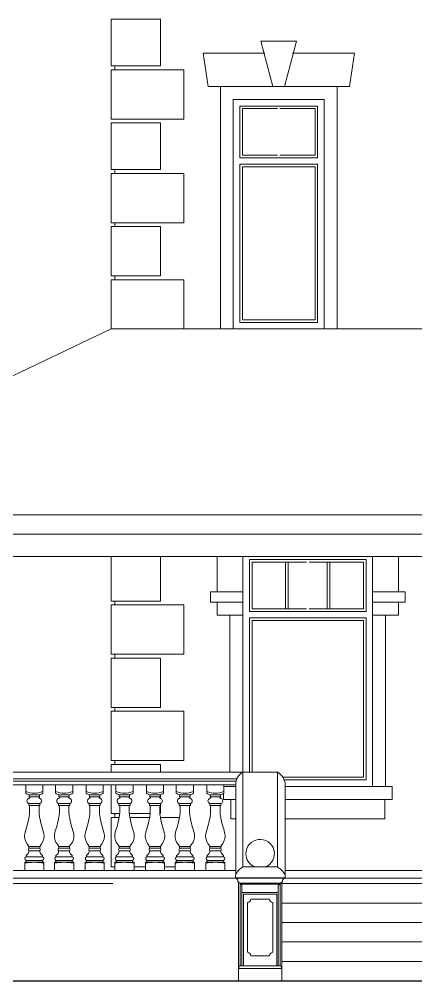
# Model space of a CAD drawing. Header units: millimetres. Extents: x 574812 to 785403, y 231698 to 285481.
# Drawn here: x 587781 to 590838, y 269263 to 276683 of the extents above; entities that cross this region are included whole.
import ezdxf

# ---------------------------------------------------------------- set-up
doc = ezdxf.new("R2010")
doc.units = ezdxf.units.MM
doc.layers.add('WALL-outdoor', color=14, linetype='Continuous', lineweight=30)
doc.layers.add('Баллюстрада', color=7, linetype='Continuous', lineweight=5)

msp = doc.modelspace()

# ---------------------------------------------------------------- linework, layer by layer
at = {"layer": 'WALL-outdoor', "lineweight": 9}
for p, q in [((588488.8, 276683.1), (588488.8, 276323.1)), ((588488.8, 276683.1), (588868.8, 276683.1)), ((588868.8, 276683.1), (588868.8, 276323.1)), ((589736, 276163.1), (589644.3, 276515.1)), ((589644.3, 276515.1), (589918.4, 276515.1)), ((589826.7, 276163.1), (589918.4, 276515.1)), ((589673.9, 276421.8), (589197.9, 276421.8)), ((589236.7, 276163.1), (589197.9, 276421.8)), ((589888.8, 276421.8), (590364.8, 276421.8)), ((590326, 276163.1), (590364.8, 276421.8)), ((588488.8, 276323.1), (588868.8, 276323.1)), ((588518.8, 276323.1), (588518.8, 276293.1)), ((588488.8, 276293.1), (588488.8, 275913.1)), ((588488.8, 276293.1), (589048.8, 276293.1)), ((589048.8, 276293.1), (589048.8, 275913.1)), ((589736, 276163.1), (589236.7, 276163.1)), ((589331.3, 274293.1), (589331.3, 276163.1)), ((589826.7, 276163.1), (589736, 276163.1)), ((589826.7, 276163.1), (590326, 276163.1)), ((590231.3, 274293.1), (590231.3, 276163.1)), ((589431.3, 276063.1), (589431.3, 274293.1)), ((589431.3, 276063.1), (590131.3, 276063.1)), ((589431.3, 276063.1), (589431.3, 274293.1)), ((589431.3, 276063.1), (590131.3, 276063.1)), ((589431.3, 276063.1), (589431.3, 274293.1)), ((589431.3, 276063.1), (590131.3, 276063.1)), ((589431.3, 276063.1), (589431.3, 276063.1)), ((589631.3, 276063.1), (589931.3, 276063.1)), ((590131.3, 276063.1), (590131.3, 274293.1)), ((590131.3, 276063.1), (590131.3, 274293.1)), ((590131.3, 276063.1), (590131.3, 274293.1)), ((590131.3, 276063.1), (590131.3, 274293.1)), ((590131.3, 276063.1), (590131.3, 276063.1)), ((589481.3, 276013.1), (589481.3, 275613.6)), ((589481.3, 276013.1), (590081.3, 276013.1)), ((589501.3, 275633.6), (589501.3, 275993.1)), ((589771.3, 275993.1), (589501.3, 275993.1)), ((590061.3, 275993.1), (589791.3, 275993.1)), ((590061.3, 275633.6), (590061.3, 275993.1)), ((590081.3, 275613.6), (590081.3, 276013.1)), ((588488.8, 275913.1), (589048.8, 275913.1)), ((588488.8, 275883.1), (588488.8, 275523.1)), ((588488.8, 275883.1), (588868.8, 275883.1)), ((588868.8, 275883.1), (588868.8, 275523.1)), ((590081.3, 275613.6), (589481.3, 275613.6)), ((589501.3, 275633.6), (589771.3, 275633.6)), ((589791.3, 275633.6), (590061.3, 275633.6)), ((588488.8, 275523.1), (588868.8, 275523.1)), ((588518.8, 275523.1), (588518.8, 275493.1)), ((590081.3, 275563.6), (589481.3, 275563.6)), ((589481.3, 275563.6), (589481.3, 274343.1)), ((589481.3, 275163.1), (589481.3, 275533.8)), ((589501.3, 274363.1), (589501.3, 275543.6)), ((590061.3, 275543.6), (589501.3, 275543.6)), ((590061.3, 274363.1), (590061.3, 275543.6)), ((590081.3, 274343.1), (590081.3, 275563.6)), ((588488.8, 275493.1), (588488.8, 275113.1)), ((588488.8, 275493.1), (589048.8, 275493.1)), ((589048.8, 275493.1), (589048.8, 275113.1)), ((588488.8, 275113.1), (589048.8, 275113.1)), ((588488.8, 275083.1), (588488.8, 274703.1)), ((588488.8, 275083.1), (588868.8, 275083.1)), ((588518.8, 275113.1), (588518.8, 275083.1)), ((588868.8, 275083.1), (588868.8, 274703.1)), ((588488.8, 274703.1), (588868.8, 274703.1)), ((588518.8, 274703.1), (588518.8, 274673.1)), ((588488.8, 274673.1), (588488.8, 274293.1)), ((588488.8, 274673.1), (589048.8, 274673.1)), ((589048.8, 274673.1), (589048.8, 274293.1)), ((589481.3, 274343.1), (590081.3, 274343.1)), ((590061.3, 274363.1), (589501.3, 274363.1)), ((585488.8, 272859.8), (588488.8, 274293.1)), ((588488.8, 274293.1), (589048.8, 274293.1)), ((588488.8, 274293.1), (590988.9, 274293.1)), ((591675.6, 272859.8), (586357.9, 272859.8)), ((586357.9, 272709.8), (591675.6, 272709.8)), ((591441.3, 272538.1), (586592.2, 272538.1)), ((588488.8, 272538.1), (588488.8, 272193.1)), ((588868.8, 272538.1), (588868.8, 272193.1)), ((589305.6, 272263.7), (589305.6, 272538.1)), ((589505.6, 272538.1), (589505.6, 270873)), ((589505.6, 272538.1), (589505.6, 270763.1)), ((589505.6, 272538.1), (589505.6, 270873)), ((590505.6, 272538.1), (590505.6, 270763.1)), ((590505.6, 272538.1), (590505.6, 270763.1)), ((590505.6, 272538.1), (590505.6, 270763.1)), ((590705.6, 272263.7), (590705.6, 272538.1)), ((590455.6, 272513.1), (589555.6, 272513.1)), ((589555.6, 272113.6), (589555.6, 272513.1)), ((589575.6, 272493.1), (589995.6, 272493.1)), ((589575.6, 272133.6), (589575.6, 272493.1)), ((589833.1, 272493.1), (589833.1, 272133.6)), ((589853.1, 272493.1), (589853.1, 272133.6)), ((590015.6, 272493.1), (590435.6, 272493.1)), ((590156, 272493.1), (590156, 272133.6)), ((590176, 272493.1), (590176, 272133.6)), ((590435.6, 272133.6), (590435.6, 272493.1)), ((590455.6, 272513.1), (590455.6, 272113.6)), ((589255.6, 272183.7), (589255.6, 272263.7)), ((589505.6, 272263.7), (589255.6, 272263.7)), ((590505.6, 272263.7), (590755.6, 272263.7)), ((590755.6, 272183.7), (590755.6, 272263.7)), ((588488.8, 272193.1), (588868.8, 272193.1)), ((588518.8, 272193.1), (588518.8, 272163.1)), ((589505.6, 272183.7), (589255.6, 272183.7)), ((589305.6, 272083.8), (589305.6, 272183.7)), ((590505.6, 272183.7), (590755.6, 272183.7)), ((590705.6, 272083.8), (590705.6, 272183.7)), ((588488.8, 272163.1), (589048.8, 272163.1)), ((588488.8, 272163.1), (588488.8, 271783.1)), ((589048.8, 272163.1), (589048.8, 271783.1)), ((589555.6, 272113.6), (590455.6, 272113.6)), ((589995.6, 272133.6), (589575.6, 272133.6)), ((590435.6, 272133.6), (590015.6, 272133.6)), ((589305.6, 272083.8), (589505.6, 272083.8)), ((589405.6, 270873), (589405.6, 272083.8)), ((589555.6, 270873), (589555.6, 272063.6)), ((589555.6, 272063.6), (590455.6, 272063.6)), ((589575.6, 270873), (589575.6, 272043.6)), ((589575.6, 272043.6), (590435.6, 272043.6)), ((590435.6, 270833.1), (590435.6, 272043.6)), ((590455.6, 272063.6), (590455.6, 270813.1)), ((590455.6, 271663.1), (590455.6, 272033.8)), ((590705.6, 272083.8), (590505.6, 272083.8)), ((590605.6, 270763.1), (590605.6, 272083.8)), ((588488.8, 271783.1), (589048.8, 271783.1)), ((588488.8, 271753.1), (588868.8, 271753.1)), ((588488.8, 271753.1), (588488.8, 271373.1)), ((588518.8, 271783.1), (588518.8, 271753.1)), ((588868.8, 271753.1), (588868.8, 271373.1)), ((588488.8, 271373.1), (588868.8, 271373.1)), ((588518.8, 271373.1), (588518.8, 271343.1)), ((588488.8, 271343.1), (588488.8, 270963.1)), ((588488.8, 271343.1), (589048.8, 271343.1)), ((589048.8, 271343.1), (589048.8, 270963.1)), ((588488.8, 270963.1), (589048.8, 270963.1)), ((588488.8, 270933.1), (588488.8, 270873)), ((588488.8, 270933.1), (588868.8, 270933.1)), ((588518.8, 270963.1), (588518.8, 270933.1)), ((588868.8, 270933.1), (588868.8, 270873)), ((586368.8, 270873), (589504.6, 270873)), ((589504.6, 270873), (589771.8, 270873)), ((589504.6, 270141.9), (589504.6, 270873)), ((589771.8, 270141.9), (589771.8, 270873)), ((589813.8, 270833.1), (590435.6, 270833.1)), ((586368.8, 270822), (589458.2, 270822)), ((586368.8, 270803), (589452.8, 270803)), ((586368.8, 270775.5), (589451.7, 270775.5)), ((587831, 270710.5), (587831, 270775.5)), ((587963, 270710.5), (587963, 270775.5)), ((588060.8, 270710.5), (588060.8, 270775.5)), ((588192.8, 270710.5), (588192.8, 270775.5)), ((588296.3, 270710.5), (588296.3, 270775.5)), ((588428.3, 270710.5), (588428.3, 270775.5)), ((588488.8, 270775.5), (588488.8, 270553.1)), ((588526.1, 270710.5), (588526.1, 270775.5)), ((588658.1, 270710.5), (588658.1, 270775.5)), ((588761.6, 270710.5), (588761.6, 270775.5)), ((588893.6, 270710.5), (588893.6, 270775.5)), ((588991.4, 270710.5), (588991.4, 270775.5)), ((589123.4, 270710.5), (589123.4, 270775.5)), ((589226.9, 270710.5), (589226.9, 270775.5)), ((589358.9, 270710.5), (589358.9, 270775.5)), ((589451.7, 270763.1), (589358.9, 270763.1)), ((589451.7, 270775.5), (589451.7, 270085)), ((590455.6, 270813.1), (589823.9, 270813.1)), ((589831.7, 270775.5), (589831.7, 270056.2)), ((590505.6, 270763.1), (589831.7, 270763.1)), ((590505.6, 270763.1), (589831.7, 270763.1)), ((590505.6, 270763.1), (589831.7, 270763.1)), ((590655.6, 270763.1), (589831.7, 270763.1)), ((590655.6, 270763.1), (590655.6, 270663.1)), ((587897, 270697.5), (587857, 270697.5)), ((587857, 270697.5), (587857, 270682.5)), ((587897, 270697.5), (587857, 270697.5)), ((587857, 270682.5), (587897, 270682.5)), ((587857, 270682.5), (587897, 270682.5)), ((587897, 270697.5), (587937, 270697.5)), ((587897, 270697.5), (587937, 270697.5)), ((587937, 270682.5), (587897, 270682.5)), ((587937, 270682.5), (587897, 270682.5)), ((587937, 270697.5), (587937, 270682.5)), ((588126.8, 270697.5), (588086.8, 270697.5)), ((588086.8, 270697.5), (588086.8, 270682.5)), ((588126.8, 270697.5), (588086.8, 270697.5)), ((588086.8, 270682.5), (588126.8, 270682.5)), ((588086.8, 270682.5), (588126.8, 270682.5)), ((588126.8, 270697.5), (588166.8, 270697.5)), ((588126.8, 270697.5), (588166.8, 270697.5)), ((588166.8, 270682.5), (588126.8, 270682.5)), ((588166.8, 270682.5), (588126.8, 270682.5)), ((588166.8, 270697.5), (588166.8, 270682.5)), ((588362.3, 270697.5), (588322.3, 270697.5)), ((588322.3, 270697.5), (588322.3, 270682.5)), ((588362.3, 270697.5), (588322.3, 270697.5)), ((588322.3, 270682.5), (588362.3, 270682.5)), ((588322.3, 270682.5), (588362.3, 270682.5)), ((588362.3, 270697.5), (588402.3, 270697.5)), ((588362.3, 270697.5), (588402.3, 270697.5)), ((588402.3, 270682.5), (588362.3, 270682.5)), ((588402.3, 270682.5), (588362.3, 270682.5)), ((588402.3, 270697.5), (588402.3, 270682.5)), ((588592.1, 270697.5), (588552.1, 270697.5)), ((588552.1, 270697.5), (588552.1, 270682.5)), ((588592.1, 270697.5), (588552.1, 270697.5)), ((588552.1, 270682.5), (588592.1, 270682.5)), ((588552.1, 270682.5), (588592.1, 270682.5)), ((588592.1, 270697.5), (588632.1, 270697.5)), ((588592.1, 270697.5), (588632.1, 270697.5)), ((588632.1, 270682.5), (588592.1, 270682.5)), ((588632.1, 270682.5), (588592.1, 270682.5)), ((588632.1, 270697.5), (588632.1, 270682.5)), ((588827.6, 270697.5), (588787.6, 270697.5)), ((588787.6, 270697.5), (588787.6, 270682.5)), ((588827.6, 270697.5), (588787.6, 270697.5)), ((588787.6, 270682.5), (588827.6, 270682.5)), ((588787.6, 270682.5), (588827.6, 270682.5)), ((588827.6, 270697.5), (588867.6, 270697.5)), ((588827.6, 270697.5), (588867.6, 270697.5)), ((588867.6, 270682.5), (588827.6, 270682.5)), ((588867.6, 270682.5), (588827.6, 270682.5)), ((588867.6, 270697.5), (588867.6, 270682.5)), ((588868.8, 270697.9), (588868.8, 270671.4)), ((589057.4, 270697.5), (589017.4, 270697.5)), ((589017.4, 270697.5), (589017.4, 270682.5)), ((589057.4, 270697.5), (589017.4, 270697.5)), ((589017.4, 270682.5), (589057.4, 270682.5)), ((589017.4, 270682.5), (589057.4, 270682.5)), ((589057.4, 270697.5), (589097.4, 270697.5)), ((589057.4, 270697.5), (589097.4, 270697.5)), ((589097.4, 270682.5), (589057.4, 270682.5)), ((589097.4, 270682.5), (589057.4, 270682.5)), ((589097.4, 270697.5), (589097.4, 270682.5)), ((589292.9, 270697.5), (589252.9, 270697.5)), ((589252.9, 270697.5), (589252.9, 270682.5)), ((589292.9, 270697.5), (589252.9, 270697.5)), ((589252.9, 270682.5), (589292.9, 270682.5)), ((589252.9, 270682.5), (589292.9, 270682.5)), ((589292.9, 270697.5), (589332.9, 270697.5)), ((589292.9, 270697.5), (589332.9, 270697.5)), ((589332.9, 270682.5), (589292.9, 270682.5)), ((589332.9, 270682.5), (589292.9, 270682.5)), ((589332.9, 270697.5), (589332.9, 270682.5)), ((589355.6, 270708.6), (589355.6, 270663.1)), ((587897, 270630.5), (587854, 270630.5)), ((587854, 270615.5), (587854, 270630.5)), ((587854, 270615.5), (587897, 270615.5)), ((587897, 270630.5), (587940, 270630.5)), ((587940, 270615.5), (587897, 270615.5)), ((587940, 270615.5), (587940, 270630.5)), ((588126.8, 270630.5), (588083.8, 270630.5)), ((588083.8, 270615.5), (588083.8, 270630.5)), ((588083.8, 270615.5), (588126.8, 270615.5)), ((588126.8, 270630.5), (588169.8, 270630.5)), ((588169.8, 270615.5), (588126.8, 270615.5)), ((588169.8, 270615.5), (588169.8, 270630.5)), ((588362.3, 270630.5), (588319.3, 270630.5)), ((588319.3, 270615.5), (588319.3, 270630.5)), ((588319.3, 270615.5), (588362.3, 270615.5)), ((588362.3, 270630.5), (588405.3, 270630.5)), ((588405.3, 270615.5), (588362.3, 270615.5)), ((588405.3, 270615.5), (588405.3, 270630.5)), ((588592.1, 270630.5), (588549.1, 270630.5)), ((588549.1, 270615.5), (588549.1, 270630.5)), ((588549.1, 270615.5), (588592.1, 270615.5)), ((588592.1, 270630.5), (588635.1, 270630.5)), ((588635.1, 270615.5), (588592.1, 270615.5)), ((588635.1, 270615.5), (588635.1, 270630.5)), ((588827.6, 270630.5), (588784.6, 270630.5)), ((588784.6, 270615.5), (588784.6, 270630.5)), ((588784.6, 270615.5), (588827.6, 270615.5)), ((588827.6, 270630.5), (588870.6, 270630.5)), ((588870.6, 270615.5), (588827.6, 270615.5)), ((588868.8, 270630.5), (588868.8, 270553.1)), ((588870.6, 270615.5), (588870.6, 270630.5)), ((589057.4, 270630.5), (589014.4, 270630.5)), ((589014.4, 270615.5), (589014.4, 270630.5)), ((589014.4, 270615.5), (589057.4, 270615.5)), ((589057.4, 270630.5), (589100.4, 270630.5)), ((589100.4, 270615.5), (589057.4, 270615.5)), ((589100.4, 270615.5), (589100.4, 270630.5)), ((589292.9, 270630.5), (589249.9, 270630.5)), ((589249.9, 270615.5), (589249.9, 270630.5)), ((589249.9, 270615.5), (589292.9, 270615.5)), ((589292.9, 270630.5), (589335.9, 270630.5)), ((589335.9, 270615.5), (589292.9, 270615.5)), ((589335.9, 270615.5), (589335.9, 270630.5)), ((589355.6, 270663.1), (589451.7, 270663.1)), ((589412.7, 270663.1), (589412.7, 270513.1)), ((589831.7, 270663.1), (590655.6, 270663.1)), ((590598.4, 270513.1), (590598.4, 270663.1)), ((590598.4, 270663.1), (590598.4, 270513.1)), ((588488.8, 270553.1), (588554.9, 270553.1)), ((588518.8, 270553.1), (588518.8, 270523.1)), ((588629.3, 270553.1), (588790.4, 270553.1)), ((588864.8, 270553.1), (588868.8, 270553.1)), ((588488.8, 270523.1), (588488.8, 270143.1)), ((588488.8, 270523.1), (588550.6, 270523.1)), ((588488.8, 270523.1), (588488.8, 270143.1)), ((588633.6, 270523.1), (588786.1, 270523.1)), ((588869.1, 270523.1), (589015.9, 270523.1)), ((589412.7, 270513.1), (589451.7, 270513.1)), ((589831.7, 270513.1), (590598.4, 270513.1)), ((587897, 270300.5), (587855, 270300.5)), ((587855, 270300.5), (587855, 270285.5)), ((587855, 270285.5), (587897, 270285.5)), ((587855, 270265.5), (587897, 270265.5)), ((587897, 270300.5), (587939, 270300.5)), ((587939, 270285.5), (587897, 270285.5)), ((587939, 270265.5), (587897, 270265.5)), ((587939, 270300.5), (587939, 270285.5)), ((588126.8, 270300.5), (588084.8, 270300.5)), ((588084.8, 270300.5), (588084.8, 270285.5)), ((588084.8, 270285.5), (588126.8, 270285.5)), ((588084.8, 270265.5), (588126.8, 270265.5)), ((588126.8, 270300.5), (588168.8, 270300.5)), ((588168.8, 270285.5), (588126.8, 270285.5)), ((588168.8, 270265.5), (588126.8, 270265.5)), ((588168.8, 270300.5), (588168.8, 270285.5)), ((588362.3, 270300.5), (588320.3, 270300.5)), ((588320.3, 270300.5), (588320.3, 270285.5)), ((588320.3, 270285.5), (588362.3, 270285.5)), ((588320.3, 270265.5), (588362.3, 270265.5)), ((588362.3, 270300.5), (588404.3, 270300.5)), ((588404.3, 270285.5), (588362.3, 270285.5)), ((588404.3, 270265.5), (588362.3, 270265.5)), ((588404.3, 270300.5), (588404.3, 270285.5)), ((588592.1, 270300.5), (588550.1, 270300.5)), ((588550.1, 270300.5), (588550.1, 270285.5)), ((588550.1, 270285.5), (588592.1, 270285.5)), ((588550.1, 270265.5), (588592.1, 270265.5)), ((588592.1, 270300.5), (588634.1, 270300.5)), ((588634.1, 270285.5), (588592.1, 270285.5)), ((588634.1, 270265.5), (588592.1, 270265.5)), ((588634.1, 270300.5), (588634.1, 270285.5)), ((588827.6, 270300.5), (588785.6, 270300.5)), ((588785.6, 270300.5), (588785.6, 270285.5)), ((588785.6, 270285.5), (588827.6, 270285.5)), ((588785.6, 270265.5), (588827.6, 270265.5)), ((588827.6, 270300.5), (588869.6, 270300.5)), ((588869.6, 270285.5), (588827.6, 270285.5)), ((588869.6, 270265.5), (588827.6, 270265.5)), ((588869.6, 270300.5), (588869.6, 270285.5)), ((589057.4, 270300.5), (589015.4, 270300.5)), ((589015.4, 270300.5), (589015.4, 270285.5)), ((589015.4, 270285.5), (589057.4, 270285.5)), ((589015.4, 270265.5), (589057.4, 270265.5)), ((589057.4, 270300.5), (589099.4, 270300.5)), ((589099.4, 270285.5), (589057.4, 270285.5)), ((589099.4, 270265.5), (589057.4, 270265.5)), ((589099.4, 270300.5), (589099.4, 270285.5)), ((589292.9, 270300.5), (589250.9, 270300.5)), ((589250.9, 270300.5), (589250.9, 270285.5)), ((589250.9, 270285.5), (589292.9, 270285.5)), ((589250.9, 270265.5), (589292.9, 270265.5)), ((589292.9, 270300.5), (589334.9, 270300.5)), ((589334.9, 270285.5), (589292.9, 270285.5)), ((589334.9, 270265.5), (589292.9, 270265.5)), ((589334.9, 270300.5), (589334.9, 270285.5)), ((587823, 270113.1), (587823, 270177.5)), ((587834, 270230.5), (587834, 270220.5)), ((587834, 270220.5), (587897, 270220.5)), ((587834, 270192.5), (587897, 270192.5)), ((587834, 270192.5), (587834, 270178.5)), ((587834, 270178.5), (587897, 270178.5)), ((587960, 270220.5), (587897, 270220.5)), ((587960, 270192.5), (587897, 270192.5)), ((587960, 270178.5), (587897, 270178.5)), ((587960, 270230.5), (587960, 270220.5)), ((587960, 270192.5), (587960, 270178.5)), ((587971, 270177.5), (587971, 270113.1)), ((588052.8, 270113.1), (588052.8, 270177.5)), ((588063.8, 270230.5), (588063.8, 270220.5)), ((588063.8, 270220.5), (588126.8, 270220.5)), ((588063.8, 270192.5), (588126.8, 270192.5)), ((588063.8, 270192.5), (588063.8, 270178.5)), ((588063.8, 270178.5), (588126.8, 270178.5)), ((588189.8, 270220.5), (588126.8, 270220.5)), ((588189.8, 270192.5), (588126.8, 270192.5)), ((588189.8, 270178.5), (588126.8, 270178.5)), ((588189.8, 270230.5), (588189.8, 270220.5)), ((588189.8, 270192.5), (588189.8, 270178.5)), ((588200.8, 270177.5), (588200.8, 270113.1)), ((588288.3, 270113.1), (588288.3, 270177.5)), ((588299.3, 270230.5), (588299.3, 270220.5)), ((588299.3, 270220.5), (588362.3, 270220.5)), ((588299.3, 270192.5), (588362.3, 270192.5)), ((588299.3, 270192.5), (588299.3, 270178.5)), ((588299.3, 270178.5), (588362.3, 270178.5)), ((588425.3, 270220.5), (588362.3, 270220.5)), ((588425.3, 270192.5), (588362.3, 270192.5)), ((588425.3, 270178.5), (588362.3, 270178.5)), ((588425.3, 270230.5), (588425.3, 270220.5)), ((588425.3, 270192.5), (588425.3, 270178.5)), ((588436.3, 270177.5), (588436.3, 270113.1)), ((588518.1, 270113.1), (588518.1, 270177.5)), ((588529.1, 270230.5), (588529.1, 270220.5)), ((588529.1, 270220.5), (588592.1, 270220.5)), ((588529.1, 270192.5), (588592.1, 270192.5)), ((588529.1, 270192.5), (588529.1, 270178.5)), ((588529.1, 270178.5), (588592.1, 270178.5)), ((588655.1, 270220.5), (588592.1, 270220.5)), ((588655.1, 270192.5), (588592.1, 270192.5)), ((588655.1, 270178.5), (588592.1, 270178.5)), ((588655.1, 270230.5), (588655.1, 270220.5)), ((588655.1, 270192.5), (588655.1, 270178.5)), ((588666.1, 270177.5), (588666.1, 270113.1)), ((588753.6, 270113.1), (588753.6, 270177.5)), ((588764.6, 270230.5), (588764.6, 270220.5)), ((588764.6, 270220.5), (588827.6, 270220.5)), ((588764.6, 270192.5), (588827.6, 270192.5)), ((588764.6, 270192.5), (588764.6, 270178.5)), ((588764.6, 270178.5), (588827.6, 270178.5)), ((588890.6, 270220.5), (588827.6, 270220.5)), ((588890.6, 270192.5), (588827.6, 270192.5)), ((588890.6, 270178.5), (588827.6, 270178.5)), ((588890.6, 270230.5), (588890.6, 270220.5)), ((588890.6, 270192.5), (588890.6, 270178.5)), ((588901.6, 270177.5), (588901.6, 270113.1)), ((588983.4, 270113.1), (588983.4, 270177.5)), ((588994.4, 270230.5), (588994.4, 270220.5)), ((588994.4, 270220.5), (589057.4, 270220.5)), ((588994.4, 270192.5), (589057.4, 270192.5)), ((588994.4, 270192.5), (588994.4, 270178.5)), ((588994.4, 270178.5), (589057.4, 270178.5)), ((589120.4, 270220.5), (589057.4, 270220.5)), ((589120.4, 270192.5), (589057.4, 270192.5)), ((589120.4, 270178.5), (589057.4, 270178.5)), ((589120.4, 270230.5), (589120.4, 270220.5)), ((589120.4, 270192.5), (589120.4, 270178.5)), ((589131.4, 270177.5), (589131.4, 270113.1)), ((589218.9, 270113.1), (589218.9, 270177.5)), ((589229.9, 270230.5), (589229.9, 270220.5)), ((589229.9, 270220.5), (589292.9, 270220.5)), ((589229.9, 270192.5), (589292.9, 270192.5)), ((589229.9, 270192.5), (589229.9, 270178.5)), ((589229.9, 270178.5), (589292.9, 270178.5)), ((589355.9, 270220.5), (589292.9, 270220.5)), ((589355.9, 270192.5), (589292.9, 270192.5)), ((589355.9, 270178.5), (589292.9, 270178.5)), ((589355.9, 270230.5), (589355.9, 270220.5)), ((589355.9, 270192.5), (589355.9, 270178.5)), ((589366.9, 270177.5), (589366.9, 270113.1)), ((588488.8, 270113.1), (585909.9, 270113.1)), ((588488.8, 270113.1), (585909.9, 270113.1)), ((588488.8, 270143.1), (588518.8, 270143.1)), ((588488.8, 270113.1), (589451.7, 270113.1)), ((588518.8, 270143.1), (588518.8, 270113.1)), ((588518.8, 270143.1), (588518.8, 270113.1)), ((588666.1, 270143.1), (588753.6, 270143.1)), ((588901.6, 270143.1), (588983.4, 270143.1)), ((589504.6, 270141.9), (589771.8, 270141.9)), ((589504.6, 270141.9), (589771.8, 270141.9)), ((589679.7, 270141.9), (589596.8, 270141.9)), ((589679.7, 270141.9), (589596.8, 270141.9)), ((589831.7, 270113.1), (590988.9, 270113.1)), ((585909.9, 270055), (595587.6, 270055)), ((589448.2, 270077.8), (589448.2, 270056.2)), ((589448.2, 270056.2), (589831.7, 270056.2)), ((589470.2, 269357.6), (589470.2, 270024.4)), ((589484, 269378.1), (589484, 270017.5)), ((589485.6, 270017.4), (589485.6, 270008.7)), ((589485.6, 270017.4), (589790.9, 270017.4)), ((589485.6, 270017.4), (589485.6, 270008.7)), ((589790.9, 270017.4), (589790.9, 270008.7)), ((589792.4, 269378.1), (589792.4, 270017.5)), ((589806.2, 269357.6), (589806.2, 270024.4)), ((589831.7, 270077.8), (589831.7, 270056.2)), ((588502.3, 270013.1), (585923.3, 270013.1)), ((588502.3, 270013.1), (585923.3, 270013.1)), ((589485.6, 270008.7), (589790.9, 270008.7)), ((589498.2, 269378.1), (589498.2, 269994.7)), ((589498.2, 269944.7), (589778.2, 269944.7)), ((589778.2, 269378.1), (589778.2, 269994.7)), ((589778.2, 269378.1), (589778.2, 269944.7)), ((589790.9, 270013.1), (591006, 270013.1)), ((589790.9, 270013.1), (591006, 270013.1)), ((589510.2, 269378.1), (589510.2, 269930.6)), ((589766.2, 269930.6), (589510.2, 269930.6)), ((589540.5, 269483.1), (589540.5, 269866)), ((589566.9, 269893.1), (589709.6, 269893.1)), ((589736, 269483.1), (589736, 269866)), ((589766.2, 269378.1), (589766.2, 269930.6)), ((591006, 269863.1), (589806.2, 269863.1)), ((591006, 269713.1), (589806.2, 269713.1)), ((591006, 269563.1), (589806.2, 269563.1)), ((589566.9, 269456), (589709.6, 269456)), ((589470.2, 269263.1), (589470.2, 269357.6)), ((589806.2, 269357.6), (589470.2, 269357.6)), ((589484, 269378.1), (589791.5, 269378.1)), ((591006, 269413.1), (589806.2, 269413.1)), ((589806.2, 269263.1), (589806.2, 269357.6))]:
    msp.add_line(p, q, dxfattribs=at)
for centre, radius, start, end in [((589549.7, 270785.3), 98.6, 117.22845, 185.73537), ((589715, 270771), 116.8, 2.21251, 60.86071), ((587861.3, 270650.5), 21.3, 110.01596, 249.98404), ((587861.3, 270650.5), 21.3, 110.01596, 249.98404), ((587932.7, 270650.5), 21.3, 290.01596, 69.98404), ((587932.7, 270650.5), 21.3, 290.01596, 69.98404), ((588091.1, 270650.5), 21.3, 110.01596, 249.98404), ((588091.1, 270650.5), 21.3, 110.01596, 249.98404), ((588162.5, 270650.5), 21.3, 290.01596, 69.98404), ((588162.5, 270650.5), 21.3, 290.01596, 69.98404), ((588326.6, 270650.5), 21.3, 110.01596, 249.98404), ((588326.6, 270650.5), 21.3, 110.01596, 249.98404), ((588398, 270650.5), 21.3, 290.01596, 69.98404), ((588398, 270650.5), 21.3, 290.01596, 69.98404), ((588556.4, 270650.5), 21.3, 110.01596, 249.98404), ((588556.4, 270650.5), 21.3, 110.01596, 249.98404), ((588627.8, 270650.5), 21.3, 290.01596, 69.98404), ((588627.8, 270650.5), 21.3, 290.01596, 69.98404), ((588791.9, 270650.5), 21.3, 110.01596, 249.98404), ((588791.9, 270650.5), 21.3, 110.01596, 249.98404), ((588863.3, 270650.5), 21.3, 290.01596, 69.98404), ((588863.3, 270650.5), 21.3, 290.01596, 69.98404), ((589021.7, 270650.5), 21.3, 110.01596, 249.98404), ((589021.7, 270650.5), 21.3, 110.01596, 249.98404), ((589093.1, 270650.5), 21.3, 290.01596, 69.98404), ((589093.1, 270650.5), 21.3, 290.01596, 69.98404), ((589257.2, 270650.5), 21.3, 110.01596, 249.98404), ((589257.2, 270650.5), 21.3, 110.01596, 249.98404), ((589328.6, 270650.5), 21.3, 290.01596, 69.98404), ((589328.6, 270650.5), 21.3, 290.01596, 69.98404), ((589638.2, 270243.8), 110, 292.12644, 180), ((589638.2, 270243.8), 110, 180, 247.87356), ((587840.4, 270206.5), 15.4, 114.52955, 245.47045), ((587953.6, 270206.5), 15.4, 294.52955, 65.47045), ((588070.2, 270206.5), 15.4, 114.52955, 245.47045), ((588183.4, 270206.5), 15.4, 294.52955, 65.47045), ((588305.7, 270206.5), 15.4, 114.52955, 245.47045), ((588418.9, 270206.5), 15.4, 294.52955, 65.47045), ((588535.5, 270206.5), 15.4, 114.52955, 245.47045), ((588648.7, 270206.5), 15.4, 294.52955, 65.47045), ((588771, 270206.5), 15.4, 114.52955, 245.47045), ((588884.2, 270206.5), 15.4, 294.52955, 65.47045), ((589000.8, 270206.5), 15.4, 114.52955, 245.47045), ((589114, 270206.5), 15.4, 294.52955, 65.47045), ((589236.3, 270206.5), 15.4, 114.52955, 245.47045), ((589349.5, 270206.5), 15.4, 294.52955, 65.47045), ((589577.8, 270020.6), 141.6, 121.1151, 156.2023), ((589672, 269988.7), 182.9, 29.14868, 56.89734), ((589485.9, 270038.3), 21, 185.16869, 269.04247), ((589485.9, 270038.3), 21, 185.16869, 269.04247), ((589790.6, 270038.3), 21, 270.95753, 354.83131)]:
    msp.add_arc(centre, radius, start, end, dxfattribs=at)
for centre, major_axis, start_param, end_param in [((589442.7, 270034.3), (0, 22.9), -1.476584, -0.251411), ((589483.7, 269993.9), (0, 14.9), -1.521299, -0.129455), ((589483.7, 269993.9), (0, 14.9), -1.521299, -0.129455), ((589534.4, 269899.3), (0, 33.8), 3.325418, 4.528564), ((589742, 269449.9), (0, 33.8), 0.183825, 1.386971), ((589493, 269358.7), (0, 21.5), 0.439521, 1.621642)]:
    msp.add_ellipse(centre, major_axis=major_axis, ratio=0.976541, start_param=start_param, end_param=end_param, dxfattribs=at)
at = {"layer": 'WALL-outdoor', "lineweight": 9, "extrusion": (0, 0, -1)}
for centre, major_axis, ratio, start_param, end_param in [((589833.7, 270034.3), (-19, 12.4), 0.952169, -0.501962, 0.921687), ((589792.8, 269993.9), (0, 14.9), 0.976541, -1.521299, -0.129455), ((589742, 269899.3), (0, 33.8), 0.976541, 3.325418, 4.528564), ((589534.4, 269449.9), (0, 33.8), 0.976541, 0.183825, 1.386971), ((589782.6, 269358.7), (0, 21.5), 0.976541, 0.439521, 1.621642)]:
    msp.add_ellipse(centre, major_axis=major_axis, ratio=ratio, start_param=start_param, end_param=end_param, dxfattribs=at)
at = {"layer": 'WALL-outdoor', "lineweight": 9}
for points in [[(587831, 270722.5), (587853, 270716.5), (587875, 270710.5), (587897, 270710.5)], [(587831, 270710.5), (587839.5, 270705.7), (587848, 270700.9), (587857, 270697.5)], [(587963, 270722.5), (587941, 270716.5), (587919, 270710.5), (587897, 270710.5)], [(587963, 270710.5), (587954.5, 270705.7), (587945.9, 270700.9), (587937, 270697.5)], [(588060.8, 270722.5), (588082.8, 270716.5), (588104.8, 270710.5), (588126.8, 270710.5)], [(588060.8, 270710.5), (588069.3, 270705.7), (588077.8, 270700.9), (588086.8, 270697.5)], [(588192.8, 270722.5), (588170.8, 270716.5), (588148.8, 270710.5), (588126.8, 270710.5)], [(588192.8, 270710.5), (588184.3, 270705.7), (588175.8, 270700.9), (588166.8, 270697.5)], [(588296.3, 270722.5), (588318.3, 270716.5), (588340.3, 270710.5), (588362.3, 270710.5)], [(588296.3, 270710.5), (588304.8, 270705.7), (588313.3, 270700.9), (588322.3, 270697.5)], [(588428.3, 270722.5), (588406.3, 270716.5), (588384.3, 270710.5), (588362.3, 270710.5)], [(588428.3, 270710.5), (588419.8, 270705.7), (588411.3, 270700.9), (588402.3, 270697.5)], [(588526.1, 270722.5), (588548.1, 270716.5), (588570.1, 270710.5), (588592.1, 270710.5)], [(588526.1, 270710.5), (588534.6, 270705.7), (588543.2, 270700.9), (588552.1, 270697.5)], [(588658.1, 270722.5), (588636.1, 270716.5), (588614.1, 270710.5), (588592.1, 270710.5)], [(588658.1, 270710.5), (588649.6, 270705.7), (588641.1, 270700.9), (588632.1, 270697.5)], [(588761.6, 270722.5), (588783.6, 270716.5), (588805.6, 270710.5), (588827.6, 270710.5)], [(588761.6, 270710.5), (588770.1, 270705.7), (588778.6, 270700.9), (588787.6, 270697.5)], [(588893.6, 270722.5), (588871.6, 270716.5), (588849.6, 270710.5), (588827.6, 270710.5)], [(588893.6, 270710.5), (588885.1, 270705.7), (588876.6, 270700.9), (588867.6, 270697.5)], [(588991.4, 270722.5), (589013.4, 270716.5), (589035.4, 270710.5), (589057.4, 270710.5)], [(588991.4, 270710.5), (588999.9, 270705.7), (589008.5, 270700.9), (589017.4, 270697.5)], [(589123.4, 270722.5), (589101.4, 270716.5), (589079.4, 270710.5), (589057.4, 270710.5)], [(589123.4, 270710.5), (589114.9, 270705.7), (589106.4, 270700.9), (589097.4, 270697.5)], [(589226.9, 270722.5), (589248.9, 270716.5), (589270.9, 270710.5), (589292.9, 270710.5)], [(589226.9, 270710.5), (589235.4, 270705.7), (589243.9, 270700.9), (589252.9, 270697.5)], [(589358.9, 270722.5), (589336.9, 270716.5), (589314.9, 270710.5), (589292.9, 270710.5)], [(589358.9, 270710.5), (589350.4, 270705.7), (589341.9, 270700.9), (589332.9, 270697.5)]]:
    msp.add_open_spline(points, degree=3, dxfattribs=at)
for points in [[(587857, 270682.5), (587863, 270677.5), (587854, 270670.5)], [(587857, 270682.5), (587863, 270677.5), (587854, 270670.5)], [(587937, 270682.5), (587931, 270677.5), (587940, 270670.5)], [(587937, 270682.5), (587931, 270677.5), (587940, 270670.5)], [(588086.8, 270682.5), (588092.8, 270677.5), (588083.8, 270670.5)], [(588086.8, 270682.5), (588092.8, 270677.5), (588083.8, 270670.5)], [(588166.8, 270682.5), (588160.8, 270677.5), (588169.8, 270670.5)], [(588166.8, 270682.5), (588160.8, 270677.5), (588169.8, 270670.5)], [(588322.3, 270682.5), (588328.3, 270677.5), (588319.3, 270670.5)], [(588322.3, 270682.5), (588328.3, 270677.5), (588319.3, 270670.5)], [(588402.3, 270682.5), (588396.3, 270677.5), (588405.3, 270670.5)], [(588402.3, 270682.5), (588396.3, 270677.5), (588405.3, 270670.5)], [(588552.1, 270682.5), (588558.1, 270677.5), (588549.1, 270670.5)], [(588552.1, 270682.5), (588558.1, 270677.5), (588549.1, 270670.5)], [(588632.1, 270682.5), (588626.1, 270677.5), (588635.1, 270670.5)], [(588632.1, 270682.5), (588626.1, 270677.5), (588635.1, 270670.5)], [(588787.6, 270682.5), (588793.6, 270677.5), (588784.6, 270670.5)], [(588787.6, 270682.5), (588793.6, 270677.5), (588784.6, 270670.5)], [(588867.6, 270682.5), (588861.6, 270677.5), (588870.6, 270670.5)], [(588867.6, 270682.5), (588861.6, 270677.5), (588870.6, 270670.5)], [(589017.4, 270682.5), (589023.4, 270677.5), (589014.4, 270670.5)], [(589017.4, 270682.5), (589023.4, 270677.5), (589014.4, 270670.5)], [(589097.4, 270682.5), (589091.4, 270677.5), (589100.4, 270670.5)], [(589097.4, 270682.5), (589091.4, 270677.5), (589100.4, 270670.5)], [(589252.9, 270682.5), (589258.9, 270677.5), (589249.9, 270670.5)], [(589252.9, 270682.5), (589258.9, 270677.5), (589249.9, 270670.5)], [(589332.9, 270682.5), (589326.9, 270677.5), (589335.9, 270670.5)], [(589332.9, 270682.5), (589326.9, 270677.5), (589335.9, 270670.5)], [(587860, 270612.5), (587860, 270595.5), (587860, 270555.5), (587854, 270515.5), (587837, 270445.5), (587823, 270395.5), (587823, 270365.5), (587828, 270345.5), (587855, 270300.5)], [(587934, 270612.5), (587934, 270595.5), (587934, 270555.5), (587940, 270515.5), (587957, 270445.5), (587971, 270395.5), (587971, 270365.5), (587966, 270345.5), (587939, 270300.5)], [(588089.8, 270612.5), (588089.8, 270595.5), (588089.8, 270555.5), (588083.8, 270515.5), (588066.8, 270445.5), (588052.8, 270395.5), (588052.8, 270365.5), (588057.8, 270345.5), (588084.8, 270300.5)], [(588163.8, 270612.5), (588163.8, 270595.5), (588163.8, 270555.5), (588169.8, 270515.5), (588186.8, 270445.5), (588200.8, 270395.5), (588200.8, 270365.5), (588195.8, 270345.5), (588168.8, 270300.5)], [(588325.3, 270612.5), (588325.3, 270595.5), (588325.3, 270555.5), (588319.3, 270515.5), (588302.3, 270445.5), (588288.3, 270395.5), (588288.3, 270365.5), (588293.3, 270345.5), (588320.3, 270300.5)], [(588399.3, 270612.5), (588399.3, 270595.5), (588399.3, 270555.5), (588405.3, 270515.5), (588422.3, 270445.5), (588436.3, 270395.5), (588436.3, 270365.5), (588431.3, 270345.5), (588404.3, 270300.5)], [(588555.1, 270612.5), (588555.1, 270595.5), (588555.1, 270555.5), (588549.1, 270515.5), (588532.1, 270445.5), (588518.1, 270395.5), (588518.1, 270365.5), (588523.1, 270345.5), (588550.1, 270300.5)], [(588629.1, 270612.5), (588629.1, 270595.5), (588629.1, 270555.5), (588635.1, 270515.5), (588652.1, 270445.5), (588666.1, 270395.5), (588666.1, 270365.5), (588661.1, 270345.5), (588634.1, 270300.5)], [(588790.6, 270612.5), (588790.6, 270595.5), (588790.6, 270555.5), (588784.6, 270515.5), (588767.6, 270445.5), (588753.6, 270395.5), (588753.6, 270365.5), (588758.6, 270345.5), (588785.6, 270300.5)], [(588864.6, 270612.5), (588864.6, 270595.5), (588864.6, 270555.5), (588870.6, 270515.5), (588887.6, 270445.5), (588901.6, 270395.5), (588901.6, 270365.5), (588896.6, 270345.5), (588869.6, 270300.5)], [(589020.4, 270612.5), (589020.4, 270595.5), (589020.4, 270555.5), (589014.4, 270515.5), (588997.4, 270445.5), (588983.4, 270395.5), (588983.4, 270365.5), (588988.4, 270345.5), (589015.4, 270300.5)], [(589094.4, 270612.5), (589094.4, 270595.5), (589094.4, 270555.5), (589100.4, 270515.5), (589117.4, 270445.5), (589131.4, 270395.5), (589131.4, 270365.5), (589126.4, 270345.5), (589099.4, 270300.5)], [(589255.9, 270612.5), (589255.9, 270595.5), (589255.9, 270555.5), (589249.9, 270515.5), (589232.9, 270445.5), (589218.9, 270395.5), (589218.9, 270365.5), (589223.9, 270345.5), (589250.9, 270300.5)], [(589329.9, 270612.5), (589329.9, 270595.5), (589329.9, 270555.5), (589335.9, 270515.5), (589352.9, 270445.5), (589366.9, 270395.5), (589366.9, 270365.5), (589361.9, 270345.5), (589334.9, 270300.5)], [(587855, 270265.5), (587853, 270250.5), (587834, 270230.5)], [(587855, 270265.5), (587851, 270275.5), (587855, 270285.5)], [(587939, 270265.5), (587943, 270275.5), (587939, 270285.5)], [(587939, 270265.5), (587941, 270250.5), (587960, 270230.5)], [(588084.8, 270265.5), (588082.8, 270250.5), (588063.8, 270230.5)], [(588084.8, 270265.5), (588080.8, 270275.5), (588084.8, 270285.5)], [(588168.8, 270265.5), (588172.8, 270275.5), (588168.8, 270285.5)], [(588168.8, 270265.5), (588170.8, 270250.5), (588189.8, 270230.5)], [(588320.3, 270265.5), (588318.3, 270250.5), (588299.3, 270230.5)], [(588320.3, 270265.5), (588316.3, 270275.5), (588320.3, 270285.5)], [(588404.3, 270265.5), (588408.3, 270275.5), (588404.3, 270285.5)], [(588404.3, 270265.5), (588406.3, 270250.5), (588425.3, 270230.5)], [(588550.1, 270265.5), (588548.1, 270250.5), (588529.1, 270230.5)], [(588550.1, 270265.5), (588546.1, 270275.5), (588550.1, 270285.5)], [(588634.1, 270265.5), (588638.1, 270275.5), (588634.1, 270285.5)], [(588634.1, 270265.5), (588636.1, 270250.5), (588655.1, 270230.5)], [(588785.6, 270265.5), (588783.6, 270250.5), (588764.6, 270230.5)], [(588785.6, 270265.5), (588781.6, 270275.5), (588785.6, 270285.5)], [(588869.6, 270265.5), (588873.6, 270275.5), (588869.6, 270285.5)], [(588869.6, 270265.5), (588871.6, 270250.5), (588890.6, 270230.5)], [(589015.4, 270265.5), (589013.4, 270250.5), (588994.4, 270230.5)], [(589015.4, 270265.5), (589011.4, 270275.5), (589015.4, 270285.5)], [(589099.4, 270265.5), (589103.4, 270275.5), (589099.4, 270285.5)], [(589099.4, 270265.5), (589101.4, 270250.5), (589120.4, 270230.5)], [(589250.9, 270265.5), (589248.9, 270250.5), (589229.9, 270230.5)], [(589250.9, 270265.5), (589246.9, 270275.5), (589250.9, 270285.5)], [(589334.9, 270265.5), (589338.9, 270275.5), (589334.9, 270285.5)], [(589334.9, 270265.5), (589336.9, 270250.5), (589355.9, 270230.5)]]:
    msp.add_spline(points, degree=3, dxfattribs=at)
for points, knots in [([(587823, 270177.5), (587826.7, 270177.9), (587830.3, 270178.2), (587834, 270178.5), (587834, 270178.5)], [0, 0, 0, 0, 1.104536, 1.109968, 1.109968, 1.109968, 1.109968]), ([(587823, 270169.5), (587847.7, 270173.5), (587872.3, 270177.5), (587897, 270177.5), (587897, 270177.5)], [0, 0, 0, 0, 7.443118, 7.443118, 7.443118, 7.443118, 7.443118]), ([(587971, 270169.5), (587946.3, 270173.5), (587921.7, 270177.5), (587897, 270177.5), (587897, 270177.5)], [0, 0, 0, 0, 7.443118, 7.443118, 7.443118, 7.443118, 7.443118]), ([(587971, 270177.5), (587967.3, 270177.9), (587963.6, 270178.2), (587959.9, 270178.5), (587959.9, 270178.5)], [0, 0, 0, 0, 1.104536, 1.109968, 1.109968, 1.109968, 1.109968]), ([(588052.8, 270177.5), (588056.5, 270177.9), (588060.2, 270178.2), (588063.8, 270178.5), (588063.9, 270178.5)], [0, 0, 0, 0, 1.104536, 1.109968, 1.109968, 1.109968, 1.109968]), ([(588052.8, 270169.5), (588077.5, 270173.5), (588102.1, 270177.5), (588126.8, 270177.5), (588126.8, 270177.5)], [0, 0, 0, 0, 7.443118, 7.443118, 7.443118, 7.443118, 7.443118]), ([(588200.8, 270169.5), (588176.1, 270173.5), (588151.5, 270177.5), (588126.8, 270177.5), (588126.8, 270177.5)], [0, 0, 0, 0, 7.443118, 7.443118, 7.443118, 7.443118, 7.443118]), ([(588200.8, 270177.5), (588197.1, 270177.9), (588193.5, 270178.2), (588189.8, 270178.5), (588189.8, 270178.5)], [0, 0, 0, 0, 1.104536, 1.109968, 1.109968, 1.109968, 1.109968]), ([(588288.3, 270177.5), (588292, 270177.9), (588295.6, 270178.2), (588299.3, 270178.5), (588299.3, 270178.5)], [0, 0, 0, 0, 1.104536, 1.109968, 1.109968, 1.109968, 1.109968]), ([(588288.3, 270169.5), (588313, 270173.5), (588337.6, 270177.5), (588362.3, 270177.5), (588362.3, 270177.5)], [0, 0, 0, 0, 7.443118, 7.443118, 7.443118, 7.443118, 7.443118]), ([(588436.3, 270169.5), (588411.6, 270173.5), (588387, 270177.5), (588362.3, 270177.5), (588362.3, 270177.5)], [0, 0, 0, 0, 7.443118, 7.443118, 7.443118, 7.443118, 7.443118]), ([(588436.3, 270177.5), (588432.6, 270177.9), (588428.9, 270178.2), (588425.3, 270178.5), (588425.2, 270178.5)], [0, 0, 0, 0, 1.104536, 1.109968, 1.109968, 1.109968, 1.109968]), ([(588518.1, 270177.5), (588521.8, 270177.9), (588525.5, 270178.2), (588529.2, 270178.5), (588529.2, 270178.5)], [0, 0, 0, 0, 1.104536, 1.109968, 1.109968, 1.109968, 1.109968]), ([(588518.1, 270169.5), (588542.8, 270173.5), (588567.5, 270177.5), (588592.1, 270177.5), (588592.1, 270177.5)], [0, 0, 0, 0, 7.443118, 7.443118, 7.443118, 7.443118, 7.443118]), ([(588666.1, 270169.5), (588641.5, 270173.5), (588616.8, 270177.5), (588592.1, 270177.5), (588592.1, 270177.5)], [0, 0, 0, 0, 7.443118, 7.443118, 7.443118, 7.443118, 7.443118]), ([(588666.1, 270177.5), (588662.5, 270177.9), (588658.8, 270178.2), (588655.1, 270178.5), (588655.1, 270178.5)], [0, 0, 0, 0, 1.104536, 1.109968, 1.109968, 1.109968, 1.109968]), ([(588753.6, 270177.5), (588757.3, 270177.9), (588760.9, 270178.2), (588764.6, 270178.5), (588764.7, 270178.5)], [0, 0, 0, 0, 1.104536, 1.109968, 1.109968, 1.109968, 1.109968]), ([(588753.6, 270169.5), (588778.3, 270173.5), (588802.9, 270177.5), (588827.6, 270177.5), (588827.6, 270177.5)], [0, 0, 0, 0, 7.443118, 7.443118, 7.443118, 7.443118, 7.443118]), ([(588901.6, 270169.5), (588876.9, 270173.5), (588852.3, 270177.5), (588827.6, 270177.5), (588827.6, 270177.5)], [0, 0, 0, 0, 7.443118, 7.443118, 7.443118, 7.443118, 7.443118]), ([(588901.6, 270177.5), (588897.9, 270177.9), (588894.3, 270178.2), (588890.6, 270178.5), (588890.5, 270178.5)], [0, 0, 0, 0, 1.104536, 1.109968, 1.109968, 1.109968, 1.109968]), ([(588983.4, 270177.5), (588987.1, 270177.9), (588990.8, 270178.2), (588994.5, 270178.5), (588994.5, 270178.5)], [0, 0, 0, 0, 1.104536, 1.109968, 1.109968, 1.109968, 1.109968]), ([(588983.4, 270169.5), (589008.1, 270173.5), (589032.8, 270177.5), (589057.4, 270177.5), (589057.4, 270177.5)], [0, 0, 0, 0, 7.443118, 7.443118, 7.443118, 7.443118, 7.443118]), ([(589131.4, 270169.5), (589106.8, 270173.5), (589082.1, 270177.5), (589057.4, 270177.5), (589057.4, 270177.5)], [0, 0, 0, 0, 7.443118, 7.443118, 7.443118, 7.443118, 7.443118]), ([(589131.4, 270177.5), (589127.8, 270177.9), (589124.1, 270178.2), (589120.4, 270178.5), (589120.4, 270178.5)], [0, 0, 0, 0, 1.104536, 1.109968, 1.109968, 1.109968, 1.109968]), ([(589218.9, 270177.5), (589222.6, 270177.9), (589226.3, 270178.2), (589229.9, 270178.5), (589230, 270178.5)], [0, 0, 0, 0, 1.104536, 1.109968, 1.109968, 1.109968, 1.109968]), ([(589218.9, 270169.5), (589243.6, 270173.5), (589268.2, 270177.5), (589292.9, 270177.5), (589292.9, 270177.5)], [0, 0, 0, 0, 7.443118, 7.443118, 7.443118, 7.443118, 7.443118]), ([(589366.9, 270169.5), (589342.2, 270173.5), (589317.6, 270177.5), (589292.9, 270177.5), (589292.9, 270177.5)], [0, 0, 0, 0, 7.443118, 7.443118, 7.443118, 7.443118, 7.443118]), ([(589366.9, 270177.5), (589363.2, 270177.9), (589359.6, 270178.2), (589355.9, 270178.5), (589355.9, 270178.5)], [0, 0, 0, 0, 1.104536, 1.109968, 1.109968, 1.109968, 1.109968])]:
    msp.add_open_spline(points, degree=3, knots=knots, dxfattribs=at)
at = {"layer": 'Баллюстрада', "lineweight": 30}
msp.add_line((574812.4, 269263.1), (612812.4, 269263.1), dxfattribs=at)

doc.saveas('drawing.dxf')
